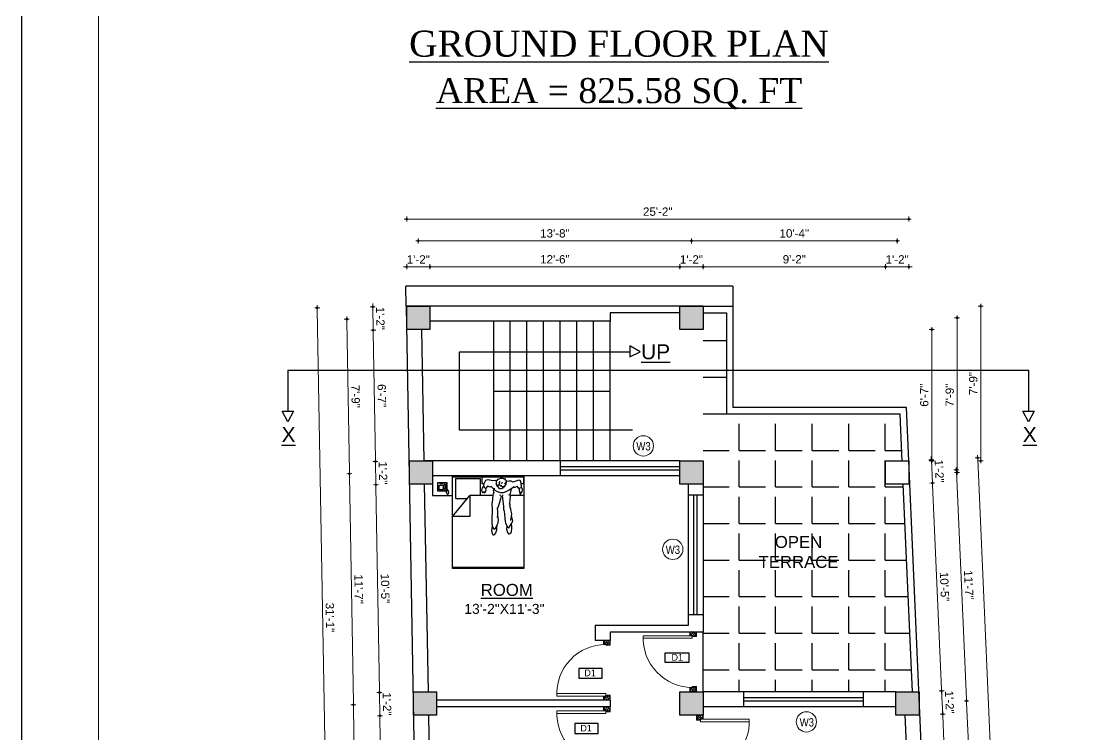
# Model space of a CAD drawing. Header units: inches. Extents: x -4597 to 93300, y -14139 to 5932.
# Drawn here: x -4597 to -3955, y -10008 to -9578 of the extents above; entities that cross this region are included whole.
import ezdxf

# ---------------------------------------------------------------- set-up
doc = ezdxf.new("R2010")
doc.units = ezdxf.units.IN
doc.header["$LTSCALE"] = 0.5
doc.header["$MEASUREMENT"] = 0
doc.header["$PDMODE"] = 66
for name, color, linetype, lineweight in [('door', 202, 'Continuous', 5), ('Ele', 7, 'Continuous', 30), ('ELE1', 3, 'Continuous', 9), ('hatch', 9, 'Continuous', 0), ('TEXT', 220, 'Continuous', 9), ('Toilet', 7, 'Continuous', 25), ('wall', 20, 'Continuous', 40)]:
    doc.layers.add(name, color=color, linetype=linetype, lineweight=lineweight)
doc.layers.add('furniture', color=31, linetype='Continuous')
doc.styles.add('arial', font='arial.ttf')
doc.styles.add('ordinary', font='ARIALN.TTF')
doc.styles.get("Standard").update_dxf_attribs({"font": 'arial.ttf'})
doc.dimstyles.new('S8', dxfattribs={"dimtxt": 5, "dimasz": 1, "dimexe": 6, "dimexo": 18, "dimgap": 1.9375, "dimtad": 1, "dimdec": 0, "dimzin": 3, "dimdsep": 46, "dimlunit": 4, "dimtxsty": 'Standard', "dimblk": 'dot 2', "dimcen": 12, "dimse1": 1, "dimse2": 1, "dimclrd": 1, "dimclre": 1, "dimclrt": 256, "dimadec": 0, "dimazin": 0, "dimtfac": 0.75, "dimtdec": 0, "dimtix": 1, "dimtmove": 1, "dimatfit": 3, "dimldrblk": 'DOT', "dimfxl": 1, "dimtolj": 1, "dimtzin": 0, "dimlwd": 9, "dimlwe": 9, "dimarcsym": 0})
pattern_1 = [(0, (-14329.53, 3143.497), (0, 22), [16, -6]), (90, (-14329.53, 3143.497), (-22, 1e-15), [16, -6])]

# ---------------------------------------------------------------- blocks, each defined once
blk = doc.blocks.new('BED3')
at = {"layer": 'furniture'}
for p, q in [((82.68, 78), (22.7, 78)), ((22.7, 78), (22.7, 0)), ((82.68, 77.07), (22.7, 77.07)), ((82.68, 0), (82.68, 78)), ((55.62, 46.25), (56.4, 49.04)), ((55.84, 43.84), (55.62, 46.25)), ((56.4, 49.04), (57.04, 49.66)), ((57.04, 49.66), (57.58, 49.68)), ((57.58, 49.68), (58.45, 49.02)), ((58.45, 49.02), (59.2, 48.07)), ((59.2, 48.07), (60.04, 45.31)), ((60.04, 45.31), (59.91, 42.62)), ((68.17, 43.63), (68.21, 45.01)), ((68.21, 45.01), (69.06, 47.68)), ((69.06, 47.68), (69.82, 48.74)), ((69.82, 48.74), (70.54, 48.93)), ((70.54, 48.93), (71.64, 48.3)), ((71.64, 48.3), (72.45, 46.86)), ((72.45, 46.86), (72.74, 44.58)), ((55.77, 39.3), (56.17, 42.85)), ((55.86, 37.43), (55.77, 39.3)), ((56.1, 43.24), (55.84, 43.84)), ((55.94, 28.37), (55.86, 37.43)), ((56.17, 42.85), (57.82, 44.78)), ((57.82, 44.78), (58.8, 44.14)), ((58.8, 44.14), (59.86, 42.48)), ((59.86, 42.48), (61.08, 39.6)), ((60.07, 43.56), (60.16, 41.76)), ((61.47, 36.81), (60.9, 33.73)), ((61.08, 39.6), (61.47, 36.81)), ((66.61, 35.43), (66.9, 38.41)), ((66.9, 38.41), (67.36, 39.62)), ((67.36, 39.62), (68.66, 42.69)), ((68.55, 42.73), (68.17, 43.63)), ((68.66, 42.69), (70.17, 43.72)), ((70.17, 43.72), (71.54, 41.65)), ((71.54, 41.65), (72.48, 39.91)), ((71.88, 37.55), (72.48, 32.06)), ((72.55, 42.33), (72.29, 40.63)), ((73.32, 37.94), (72.46, 33.27)), ((72.48, 39.91), (73.07, 38.35)), ((72.74, 44.58), (72.55, 42.33)), ((73.07, 38.35), (73.32, 37.94)), ((37.32, 34.32, 11.36), (22.7, 34.32, 11.36)), ((22.7, 34.32, 11.36), (37.32, 16.7, 11.36)), ((37.32, 16.7, 11.36), (37.32, 34.32, 11.36)), ((55.89, 23.28), (55.94, 28.37)), ((60.44, 34.96), (60.97, 33.2)), ((60.98, 30.23), (60.64, 26.94)), ((60.73, 27.31), (62.35, 22.94)), ((60.97, 33.2), (60.98, 30.23)), ((65.5, 25.57), (65.74, 27.99)), ((65.74, 27.99), (66.23, 29.64)), ((66.23, 29.64), (66.61, 35.43)), ((66.23, 29.64), (66.4, 29.73)), ((71.85, 28.13), (70.94, 25.62)), ((72.17, 29.82), (71.85, 28.13)), ((72.48, 32.06), (72.17, 29.82)), ((25.57, 19.05, 12.8), (34.97, 19.05, 12.8)), ((25.57, 19.05, 12.8), (25.57, 2.35, 12.8)), ((56.15, 22.44), (55.89, 23.28)), ((56.53, 16.29), (56.15, 22.44)), ((62.35, 22.94), (63.47, 19.17)), ((63.47, 19.17), (64, 16.77)), ((64.38, 16.74), (65.5, 25.57)), ((70.61, 23.8), (71.04, 23.14)), ((71.26, 24.42), (70.99, 23.14)), ((71.04, 23.14), (71.48, 17.3)), ((71.05, 25.86), (71.26, 24.42)), ((6, 16.7), (22.7, 16.7)), ((6, 0), (6, 16.7)), ((10.41, 13.05, 27.83), (10.41, 5.54, 27.83)), ((18.02, 13.05, 27.83), (10.41, 13.05, 27.83)), ((11.39, 11.89, 27.83), (11.39, 7.83, 27.83)), ((14.87, 11.89, 27.83), (11.39, 11.89, 27.83)), ((12.26, 11.17, 27.83), (12.26, 11.17, 27.83)), ((12.26, 10.3, 27.83), (12.26, 10.3, 27.83)), ((12.26, 9.43, 27.83), (12.26, 9.43, 27.83)), ((13.13, 11.17, 27.83), (13.13, 11.17, 27.83)), ((13.13, 10.3, 27.83), (13.13, 10.3, 27.83)), ((13.13, 9.43, 27.83), (13.13, 9.43, 27.83)), ((14, 11.17, 27.83), (14, 11.17, 27.83)), ((14, 10.3, 27.83), (14, 10.3, 27.83)), ((14, 9.43, 27.83), (14, 9.43, 27.83)), ((14.87, 7.83, 27.83), (14.87, 11.89, 27.83)), ((16.24, 6.99, 27.83), (16.24, 11.62, 27.83)), ((17.03, 12.53, 27.83), (17.37, 13.59, 27.83)), ((17.17, 6.99, 27.83), (17.17, 11.62, 27.83)), ((17.18, 13.77, 27.83), (17.74, 13.96, 27.83)), ((17.37, 14.14, 27.83), (17.92, 14.33, 27.83)), ((17.55, 14.52, 27.83), (18.11, 14.7, 27.83)), ((17.74, 14.89, 27.83), (18.29, 15.07, 27.83)), ((18.02, 5.54, 27.83), (18.02, 13.05, 27.83)), ((18.11, 11.36, 27.83), (18.67, 11.55, 27.83)), ((18.23, 15.34, 27.83), (18.79, 15.52, 27.83)), ((18.29, 11.73, 27.83), (18.85, 11.92, 27.83)), ((18.48, 12.1, 27.83), (19.04, 12.29, 27.83)), ((18.67, 15.07, 27.83), (19.22, 15.26, 27.83)), ((18.67, 12.47, 27.83), (19.22, 12.66, 27.83)), ((18.85, 14.7, 27.83), (19.41, 14.89, 27.83)), ((18.85, 12.85, 27.83), (19.41, 13.03, 27.83)), ((19.04, 14.33, 27.83), (19.59, 14.52, 27.83)), ((19.04, 13.96, 27.83), (19.59, 14.14, 27.83)), ((19.04, 13.59, 27.83), (19.59, 13.77, 27.83)), ((19.04, 13.22, 27.83), (19.59, 13.4, 27.83)), ((22.7, 16.7), (22.7, 0)), ((56.5, 16.7, 11.36), (37.32, 16.7, 11.36)), ((45.91, 2.35, 12.8), (45.91, 16.7, 12.8)), ((48.05, 13.99), (47.51, 11.59)), ((47.51, 11.59), (47.82, 10.37)), ((47.82, 10.37), (49.19, 8.7)), ((48.58, 14.25), (48.05, 13.99)), ((49.2, 13.35), (48.58, 14.25)), ((49.19, 8.7), (49.53, 9.73)), ((49.49, 13.67), (49.2, 13.35)), ((50.24, 14.49), (49.48, 14.3)), ((49.48, 14.3), (49.49, 13.67)), ((49.53, 9.73), (50.23, 10.33)), ((50.8, 12), (49.97, 14.43)), ((50.23, 10.33), (50.82, 10.44)), ((50.57, 10.41), (50.8, 12)), ((52.33, 8.58), (50.82, 10.44)), ((53.04, 9.08), (52.52, 8.78)), ((54, 9.47), (53.04, 9.08)), ((55.17, 8.96), (54, 9.47)), ((55.99, 9.94), (54.93, 8.71)), ((57.02, 10.57), (55.99, 9.94)), ((57.25, 14.12), (56.53, 16.29)), ((57.18, 10.87), (57.02, 12.68)), ((58.21, 11.01), (57.02, 10.57)), ((57.09, 12.8), (57.46, 14.74)), ((58.72, 12.47), (58.02, 11.13)), ((60.45, 13.6), (58.72, 12.47)), ((63.39, 14.22), (60.45, 13.6)), ((62.52, 10.98), (60.46, 8.61)), ((62.14, 15.88), (63.34, 16.39)), ((63.53, 11.08), (62.52, 10.98)), ((65.39, 14.26), (63.39, 14.22)), ((64.83, 9.23), (63.51, 8.83)), ((64.43, 10.74), (63.53, 11.08)), ((65.36, 10.15), (64.43, 10.74)), ((64.68, 16.66), (65.34, 15.99)), ((65.92, 9.13), (64.83, 9.23)), ((66.22, 9.05), (65.36, 10.15)), ((67.58, 13.58), (65.39, 14.26)), ((66.53, 8.85), (65.92, 9.13)), ((70.45, 11.96), (67.58, 13.58)), ((70.93, 11.78), (69.96, 12.07)), ((70.61, 16.18), (70.18, 16.06)), ((71.32, 15.89), (70.61, 16.18)), ((72.16, 11.08), (70.93, 11.78)), ((71.48, 17.3), (71.29, 15.12)), ((71.42, 14.88), (71.74, 13.49)), ((82.68, 16.7, 11.36), (71.43, 16.7, 11.36)), ((71.74, 13.49), (72.22, 11.27)), ((73.33, 10.21), (72.16, 11.08)), ((74.08, 9.07), (73.33, 10.21)), ((74.72, 9.88), (73.62, 9.87)), ((77.15, 8.93), (74.72, 9.88)), ((78.49, 10.75), (77.21, 8.85)), ((80.06, 10.21), (78.49, 10.75)), ((78.72, 12.64), (79.29, 14.19)), ((78.75, 10.7), (78.72, 12.64)), ((79.29, 14.19), (79.36, 15.12)), ((79.36, 15.12), (79.94, 15.32)), ((80.14, 15.04), (79.94, 15.32)), ((80.63, 9.62), (80.06, 10.21)), ((80.14, 15.04), (80.27, 13.65)), ((80.27, 13.65), (80.8, 13.64)), ((80.35, 14.44), (81.28, 13.42)), ((81.57, 11.37), (80.69, 9.59)), ((80.69, 9.59), (80.83, 8.87)), ((81.28, 13.42), (81.57, 11.37)), ((82.68, 0), (82.68, 16.7)), ((22.7, 0), (6, 0)), ((10.41, 5.54, 27.83), (18.02, 5.54, 27.83)), ((11.39, 7.83, 27.83), (14.87, 7.83, 27.83)), ((12.26, 8.56, 27.83), (12.26, 8.56, 27.83)), ((14.14, 6.82, 27.83), (12.26, 6.82, 27.83)), ((12.26, 6.82, 27.83), (12.26, 6.38, 27.83)), ((12.26, 6.38, 27.83), (14.14, 6.38, 27.83)), ((13.13, 8.56, 27.83), (13.13, 8.56, 27.83)), ((14, 8.56, 27.83), (14, 8.56, 27.83)), ((14.14, 6.38, 27.83), (14.14, 6.82, 27.83)), ((22.7, 0.93), (82.68, 0.93)), ((82.68, 0), (22.7, 0)), ((25.57, 2.35, 12.8), (45.91, 2.35, 12.8)), ((49.19, 8.7), (49.43, 6.53)), ((49.43, 6.53), (50.75, 3.79)), ((50.75, 3.79), (52.76, 3.16)), ((52.76, 3.16), (56.32, 3.84)), ((56.49, 4.04), (58.19, 3.71)), ((58.19, 3.71), (60.06, 4.24)), ((60.46, 8.61), (59.63, 7.18)), ((59.63, 7.18), (59.81, 4.59)), ((59.81, 4.59), (61.11, 2.74)), ((61.01, 8.19), (60.36, 8.12)), ((61.91, 7.66), (61.01, 8.19)), ((61.11, 2.74), (63.3, 2.13)), ((61.89, 7.62), (62.6, 4.47)), ((63.51, 8.83), (61.91, 7.66)), ((64.19, 8.31), (62.87, 8.32)), ((63.3, 2.13), (64.69, 2.1)), ((64.05, 6.26), (63.37, 6.45)), ((65.09, 5.81), (64.05, 6.26)), ((64.69, 2.1), (65.39, 2.31)), ((65.39, 2.31), (66.31, 2.32)), ((66.31, 2.32), (67.14, 3.19)), ((67.66, 6.94), (66.53, 8.85)), ((66.95, 3.11), (66.64, 3.83)), ((66.69, 6.96), (67.8, 5.35)), ((67.14, 3.19), (67.97, 3.86)), ((67.89, 5.13), (67.66, 6.94)), ((67.97, 3.86), (67.89, 5.13)), ((69.96, 4.39), (68.14, 4.83)), ((71.97, 4.61), (69.96, 4.39)), ((73.8, 5.44), (71.97, 4.61)), ((74.23, 5.03), (73.8, 5.44)), ((78.53, 3.57), (74.23, 5.03)), ((79.56, 4.01), (78.53, 3.57)), ((80.14, 4.81), (79.56, 4.01)), ((80.83, 8.87), (80.14, 4.81))]:
    blk.add_line(p, q, dxfattribs=at)
blk.add_lwpolyline([(80.42, 6.46), (82.68, 6.46), (82.68, 0.93), (47.51, 0.93), (47.51, 6.46), (49.46, 6.46)], dxfattribs=at)
for centre, start, end in [((16.7, 11.62, 27.83), 298.49146, 241.50854), ((16.7, 6.99, 27.83), 118.49146, 61.50854)]:
    blk.add_arc(centre, 0.972, start, end, dxfattribs=at)
blk = doc.blocks.new('A$C27B36B59')
at = {"layer": 'door'}
for p, q in [((0, 4), (0, 0)), ((2.5, 4), (0, 4)), ((0, 0), (3, 0)), ((2.5, 2.5), (2.5, 4)), ((3, 2.5), (2.5, 2.5)), ((3, 0), (3, 2.5))]:
    blk.add_line(p, q, dxfattribs=at)
for centre, radius, start, end in [((-1.4, -0.54), 4.75, 22.14107, 72.83803), ((1.34, 2.09), 1.64, 45.13802, 144.89476), ((2.21, 0.3), 2.49, 83.31492, 152.65798), ((0.13, 0.37), 2.05, 349.48753, 93.68048), ((1.96, -0.47), 2.01, 58.74475, 166.49498), ((-0.06, 0.32), 1.13, 343.54197, 86.94698), ((2.08, -0.4), 1.17, 38.28162, 160.15192)]:
    blk.add_arc(centre, radius, start, end, dxfattribs=at)
blk = doc.blocks.new('D2')
at = {"layer": 'door'}
for p, q in [((74473.95, 24047.59), (74473.95, 24018.09)), ((74473.95, 24047.59), (74475.45, 24047.59)), ((74475.45, 24047.59), (74475.45, 24018.13))]:
    blk.add_line(p, q, dxfattribs=at)
blk.add_arc((74473.95, 24047.59), 29.5, 180, 272.9146, dxfattribs=at)
at = {"layer": 'door', "xscale": -1, "rotation": 180}
blk.add_blockref('A$C27B36B59', (74441.95, 24050.09), dxfattribs=at)
at = {"layer": 'door', "rotation": 180}
blk.add_blockref('A$C27B36B59', (74477.95, 24050.09), dxfattribs=at)
blk = doc.blocks.new('dot1')
at = {"layer": 'hatch'}
h = blk.add_hatch(color=256, dxfattribs=at)
edge = h.paths.add_edge_path()
edge.add_arc((0, 0), 1, 0, 360)
for p, q in [((3, 0), (-3, 0)), ((0, 3), (0, -3))]:
    blk.add_line(p, q, dxfattribs=at)
blk.add_circle((0, 0), 1, dxfattribs=at)
blk = doc.blocks.new('dot 2')
at = {"layer": 'hatch', "xscale": 0.5, "yscale": 0.5, "zscale": 0.5}
blk.add_blockref('dot1', (0, 0), dxfattribs=at)
blk = doc.blocks.new('*D990')
at = {"layer": 'Defpoints', "color": 0, "transparency": 16777216}
for p in [(-4194.13, -9710.46), (-4358.5, -9749.79), (-4194.13, -9749.79)]:
    blk.add_point(p, dxfattribs=at)
at = {"layer": 'Toilet', "color": 1, "lineweight": 9, "transparency": 16777216}
blk.add_line((-4357.5, -9710.46), (-4195.13, -9710.46), dxfattribs=at)
at = {"layer": 'Toilet', "color": 1, "lineweight": 9, "transparency": 16777216, "rotation": 180}
blk.add_blockref('dot 2', (-4358.5, -9710.46), dxfattribs=at)
at = {"layer": 'Toilet', "color": 1, "lineweight": 9, "transparency": 16777216}
blk.add_blockref('dot 2', (-4194.13, -9710.46), dxfattribs=at)
at = {"layer": 'Toilet', "transparency": 16777216, "insert": (-4276.31, -9705.96), "char_height": 5, "attachment_point": 5}
blk.add_mtext('\\A1;13\'-8"', dxfattribs=at)
blk = doc.blocks.new('_Dot')
at = {"color": 0, "linetype": 'ByBlock', "lineweight": -2}
blk.add_line((-0.5, 0), (-1, 0), dxfattribs=at)
at = {"color": 0, "linetype": 'ByBlock', "const_width": 0.5}
blk.add_lwpolyline([(-0.25, 0, 1), (0.25, 0, 1)], format="xyb", close=True, dxfattribs=at)
blk = doc.blocks.new('*D991')
at = {"layer": 'Defpoints', "color": 0, "transparency": 16777216}
for p in [(-4070.35, -9710.46), (-4194.13, -9749.79), (-4070.35, -9842.79)]:
    blk.add_point(p, dxfattribs=at)
at = {"layer": 'Toilet', "color": 1, "lineweight": 9, "transparency": 16777216}
blk.add_line((-4193.13, -9710.46), (-4071.35, -9710.46), dxfattribs=at)
at = {"layer": 'Toilet', "color": 1, "lineweight": 9, "transparency": 16777216, "rotation": 180}
blk.add_blockref('dot 2', (-4194.13, -9710.46), dxfattribs=at)
at = {"layer": 'Toilet', "color": 1, "lineweight": 9, "transparency": 16777216}
blk.add_blockref('dot 2', (-4070.35, -9710.46), dxfattribs=at)
at = {"layer": 'Toilet', "transparency": 16777216, "insert": (-4132.24, -9705.97), "char_height": 5, "attachment_point": 5}
blk.add_mtext('\\A1;10\'-4"', dxfattribs=at)
blk = doc.blocks.new('*D993')
at = {"layer": 'Defpoints', "color": 0, "transparency": 16777216}
for p in [(-4351.5, -9726.05), (-4365.5, -9749.79), (-4351.5, -9749.79)]:
    blk.add_point(p, dxfattribs=at)
at = {"layer": 'Toilet', "color": 1, "lineweight": 9, "transparency": 16777216}
for p, q in [((-4366.5, -9726.05), (-4367.5, -9726.05)), ((-4365.5, -9726.05), (-4351.5, -9726.05)), ((-4350.5, -9726.05), (-4349.5, -9726.05))]:
    blk.add_line(p, q, dxfattribs=at)
blk.add_blockref('dot 2', (-4365.5, -9726.05), dxfattribs=at)
at = {"layer": 'Toilet', "color": 1, "lineweight": 9, "transparency": 16777216, "rotation": 180}
blk.add_blockref('dot 2', (-4351.5, -9726.05), dxfattribs=at)
at = {"layer": 'Toilet', "transparency": 16777216, "insert": (-4358.5, -9721.6), "char_height": 5, "attachment_point": 5}
blk.add_mtext('\\A1;1\'-2"', dxfattribs=at)
blk = doc.blocks.new('*D994')
at = {"layer": 'Defpoints', "color": 0, "transparency": 16777216}
for p in [(-4201.13, -9726.05), (-4351.5, -9749.79), (-4201.13, -9749.79)]:
    blk.add_point(p, dxfattribs=at)
at = {"layer": 'Toilet', "color": 1, "lineweight": 9, "transparency": 16777216}
blk.add_line((-4350.5, -9726.05), (-4202.13, -9726.05), dxfattribs=at)
at = {"layer": 'Toilet', "color": 1, "lineweight": 9, "transparency": 16777216, "rotation": 180}
blk.add_blockref('dot 2', (-4351.5, -9726.05), dxfattribs=at)
at = {"layer": 'Toilet', "color": 1, "lineweight": 9, "transparency": 16777216}
blk.add_blockref('dot 2', (-4201.13, -9726.05), dxfattribs=at)
at = {"layer": 'Toilet', "transparency": 16777216, "insert": (-4276.31, -9721.56), "char_height": 5, "attachment_point": 5}
blk.add_mtext('\\A1;12\'-6"', dxfattribs=at)
blk = doc.blocks.new('*D995')
at = {"layer": 'Defpoints', "color": 0, "transparency": 16777216}
for p in [(-4187.13, -9726.05), (-4201.13, -9749.79), (-4187.13, -9749.79)]:
    blk.add_point(p, dxfattribs=at)
at = {"layer": 'Toilet', "color": 1, "lineweight": 9, "transparency": 16777216}
for p, q in [((-4202.13, -9726.05), (-4203.13, -9726.05)), ((-4201.13, -9726.05), (-4187.13, -9726.05)), ((-4186.13, -9726.05), (-4185.13, -9726.05))]:
    blk.add_line(p, q, dxfattribs=at)
blk.add_blockref('dot 2', (-4201.13, -9726.05), dxfattribs=at)
at = {"layer": 'Toilet', "color": 1, "lineweight": 9, "transparency": 16777216, "rotation": 180}
blk.add_blockref('dot 2', (-4187.13, -9726.05), dxfattribs=at)
at = {"layer": 'Toilet', "transparency": 16777216, "insert": (-4194.13, -9721.6), "char_height": 5, "attachment_point": 5}
blk.add_mtext('\\A1;1\'-2"', dxfattribs=at)
blk = doc.blocks.new('*D996')
at = {"layer": 'Defpoints', "color": 0, "transparency": 16777216}
for p in [(-4077.35, -9726.05), (-4187.13, -9749.79), (-4077.35, -9844.79)]:
    blk.add_point(p, dxfattribs=at)
at = {"layer": 'Toilet', "color": 1, "lineweight": 9, "transparency": 16777216}
blk.add_line((-4186.13, -9726.05), (-4078.35, -9726.05), dxfattribs=at)
at = {"layer": 'Toilet', "color": 1, "lineweight": 9, "transparency": 16777216, "rotation": 180}
blk.add_blockref('dot 2', (-4187.13, -9726.05), dxfattribs=at)
at = {"layer": 'Toilet', "color": 1, "lineweight": 9, "transparency": 16777216}
blk.add_blockref('dot 2', (-4077.35, -9726.05), dxfattribs=at)
at = {"layer": 'Toilet', "transparency": 16777216, "insert": (-4132.24, -9721.56), "char_height": 5, "attachment_point": 5}
blk.add_mtext('\\A1;9\'-2"', dxfattribs=at)
blk = doc.blocks.new('*D997')
at = {"layer": 'Defpoints', "color": 0, "transparency": 16777216}
for p in [(-4063.35, -9726.05), (-4077.35, -9844.79), (-4063.35, -9842.79)]:
    blk.add_point(p, dxfattribs=at)
at = {"layer": 'Toilet', "color": 1, "lineweight": 9, "transparency": 16777216}
for p, q in [((-4078.35, -9726.05), (-4079.35, -9726.05)), ((-4077.35, -9726.05), (-4063.35, -9726.05)), ((-4062.35, -9726.05), (-4061.35, -9726.05))]:
    blk.add_line(p, q, dxfattribs=at)
blk.add_blockref('dot 2', (-4077.35, -9726.05), dxfattribs=at)
at = {"layer": 'Toilet', "color": 1, "lineweight": 9, "transparency": 16777216, "rotation": 180}
blk.add_blockref('dot 2', (-4063.35, -9726.05), dxfattribs=at)
at = {"layer": 'Toilet', "transparency": 16777216, "insert": (-4070.35, -9721.6), "char_height": 5, "attachment_point": 5}
blk.add_mtext('\\A1;1\'-2"', dxfattribs=at)
blk = doc.blocks.new('*D998')
at = {"layer": 'Defpoints', "color": 0, "transparency": 16777216}
for p in [(-4365.74, -9749.79), (-4385.64, -9764.14), (-4365.5, -9763.79)]:
    blk.add_point(p, dxfattribs=at)
at = {"layer": 'Toilet', "color": 1, "lineweight": 9, "transparency": 16777216}
for p, q in [((-4385.9, -9749.14), (-4385.92, -9748.14)), ((-4385.89, -9750.14), (-4385.64, -9764.14)), ((-4385.63, -9765.14), (-4385.61, -9766.14))]:
    blk.add_line(p, q, dxfattribs=at)
for p, rotation in [((-4385.89, -9750.14), 270.9891790651088), ((-4385.64, -9764.14), 90.98917906510874)]:
    blk.add_blockref('dot 2', p, dxfattribs=dict(at, rotation=rotation))
at = {"layer": 'Toilet', "transparency": 16777216, "insert": (-4381.32, -9757.06), "char_height": 5, "attachment_point": 5, "rotation": 270.98918}
blk.add_mtext('\\A1;1\'-2"', dxfattribs=at)
blk = doc.blocks.new('*D999')
at = {"layer": 'Defpoints', "color": 0, "transparency": 16777216}
for p in [(-4365.5, -9763.79), (-4384.28, -9843.14), (-4363.89, -9842.79)]:
    blk.add_point(p, dxfattribs=at)
at = {"layer": 'Toilet', "color": 1, "lineweight": 9, "transparency": 16777216}
blk.add_line((-4385.63, -9765.14), (-4384.3, -9842.14), dxfattribs=at)
for p, rotation in [((-4385.64, -9764.14), 90.98917906507957), ((-4384.28, -9843.14), 270.9891790650796)]:
    blk.add_blockref('dot 2', p, dxfattribs=dict(at, rotation=rotation))
at = {"layer": 'Toilet', "transparency": 16777216, "insert": (-4380.47, -9803.56), "char_height": 5, "attachment_point": 5, "rotation": 270.98918}
blk.add_mtext('\\A1;6\'-7"', dxfattribs=at)
blk = doc.blocks.new('*D1000')
at = {"layer": 'Defpoints', "color": 0, "transparency": 16777216}
for p in [(-4363.89, -9842.79), (-4384.04, -9857.14), (-4363.89, -9856.79)]:
    blk.add_point(p, dxfattribs=at)
at = {"layer": 'Toilet', "color": 1, "lineweight": 9, "transparency": 16777216}
for p, q in [((-4384.3, -9842.14), (-4384.31, -9841.14)), ((-4384.28, -9843.14), (-4384.04, -9857.14)), ((-4384.02, -9858.14), (-4384, -9859.14))]:
    blk.add_line(p, q, dxfattribs=at)
for p, rotation in [((-4384.28, -9843.14), 270.9891790650796), ((-4384.04, -9857.14), 90.98917906507957)]:
    blk.add_blockref('dot 2', p, dxfattribs=dict(at, rotation=rotation))
at = {"layer": 'Toilet', "transparency": 16777216, "insert": (-4379.71, -9850.06), "char_height": 5, "attachment_point": 5, "rotation": 270.98918}
blk.add_mtext('\\A1;1\'-2"', dxfattribs=at)
blk = doc.blocks.new('*D1001')
at = {"layer": 'Defpoints', "color": 0, "transparency": 16777216}
for p in [(-4363.89, -9856.79), (-4381.88, -9982.14), (-4361.49, -9981.79)]:
    blk.add_point(p, dxfattribs=at)
at = {"layer": 'Toilet', "color": 1, "lineweight": 9, "transparency": 16777216}
blk.add_line((-4384.02, -9858.14), (-4381.9, -9981.14), dxfattribs=at)
for p, rotation in [((-4384.04, -9857.14), 90.98917906507957), ((-4381.88, -9982.14), 270.9891790650796)]:
    blk.add_blockref('dot 2', p, dxfattribs=dict(at, rotation=rotation))
at = {"layer": 'Toilet', "transparency": 16777216, "insert": (-4378.47, -9919.56), "char_height": 5, "attachment_point": 5, "rotation": 270.98918}
blk.add_mtext('\\A1;10\'-5"', dxfattribs=at)
blk = doc.blocks.new('*D1002')
at = {"layer": 'Defpoints', "color": 0, "transparency": 16777216}
for p in [(-4361.49, -9981.79), (-4381.64, -9996.14), (-4361.49, -9995.79)]:
    blk.add_point(p, dxfattribs=at)
at = {"layer": 'Toilet', "color": 1, "lineweight": 9, "transparency": 16777216}
for p, q in [((-4381.9, -9981.14), (-4381.91, -9980.14)), ((-4381.88, -9982.14), (-4381.64, -9996.14)), ((-4381.62, -9997.14), (-4381.6, -9998.14))]:
    blk.add_line(p, q, dxfattribs=at)
for p, rotation in [((-4381.88, -9982.14), 270.9891790650796), ((-4381.64, -9996.14), 90.98917906507957)]:
    blk.add_blockref('dot 2', p, dxfattribs=dict(at, rotation=rotation))
at = {"layer": 'Toilet', "transparency": 16777216, "insert": (-4377.31, -9989.06), "char_height": 5, "attachment_point": 5, "rotation": 270.98918}
blk.add_mtext('\\A1;1\'-2"', dxfattribs=at)
blk = doc.blocks.new('*D1003')
at = {"layer": 'Defpoints', "color": 0, "transparency": 16777216}
for p in [(-4361.49, -9995.79), (-4379.69, -10108.89), (-4359.3, -10108.54)]:
    blk.add_point(p, dxfattribs=at)
at = {"layer": 'Toilet', "color": 1, "lineweight": 9, "transparency": 16777216}
blk.add_line((-4381.62, -9997.14), (-4379.71, -10107.89), dxfattribs=at)
for p, rotation in [((-4381.64, -9996.14), 90.98917906507957), ((-4379.69, -10108.89), 270.9891790650796)]:
    blk.add_blockref('dot 2', p, dxfattribs=dict(at, rotation=rotation))
at = {"layer": 'Toilet', "transparency": 16777216, "insert": (-4376.17, -10052.44), "char_height": 5, "attachment_point": 5, "rotation": 270.98918}
blk.add_mtext('\\A1;9\'-5"', dxfattribs=at)
blk = doc.blocks.new('*D1004')
at = {"layer": 'Defpoints', "color": 0, "transparency": 16777216}
for p in [(-4397.56, -9989.53), (-4354.49, -9988.79), (-4352.3, -10115.54)]:
    blk.add_point(p, dxfattribs=at)
at = {"layer": 'Toilet', "color": 1, "lineweight": 9, "transparency": 16777216}
blk.add_line((-4395.39, -10115.28), (-4397.54, -9990.53), dxfattribs=at)
for p, rotation in [((-4397.56, -9989.53), 90.98917906511056), ((-4395.37, -10116.28), 270.9891790651105)]:
    blk.add_blockref('dot 2', p, dxfattribs=dict(at, rotation=rotation))
at = {"layer": 'Toilet', "transparency": 16777216, "insert": (-4391.97, -10052.83), "char_height": 5, "attachment_point": 5, "rotation": 270.98918}
blk.add_mtext('\\A1;10\'-7"', dxfattribs=at)
blk = doc.blocks.new('*D1005')
at = {"layer": 'Defpoints', "color": 0, "transparency": 16777216}
for p in [(-4399.96, -9850.53), (-4356.89, -9849.79), (-4354.49, -9988.79)]:
    blk.add_point(p, dxfattribs=at)
at = {"layer": 'Toilet', "color": 1, "lineweight": 9, "transparency": 16777216}
blk.add_line((-4397.57, -9988.53), (-4399.94, -9851.53), dxfattribs=at)
for p, rotation in [((-4399.96, -9850.53), 90.98917906507957), ((-4397.56, -9989.53), 270.9891790650796)]:
    blk.add_blockref('dot 2', p, dxfattribs=dict(at, rotation=rotation))
at = {"layer": 'Toilet', "transparency": 16777216, "insert": (-4394.31, -9919.96), "char_height": 5, "attachment_point": 5, "rotation": 270.98918}
blk.add_mtext('\\A1;11\'-7"', dxfattribs=at)
blk = doc.blocks.new('*D1006')
at = {"layer": 'Defpoints', "color": 0, "transparency": 16777216}
for p in [(-4401.56, -9757.53), (-4358.5, -9756.79), (-4356.89, -9849.79)]:
    blk.add_point(p, dxfattribs=at)
at = {"layer": 'Toilet', "color": 1, "lineweight": 9, "transparency": 16777216}
blk.add_line((-4399.97, -9849.53), (-4401.55, -9758.53), dxfattribs=at)
for p, rotation in [((-4401.56, -9757.53), 90.98917906507957), ((-4399.96, -9850.53), 270.9891790650796)]:
    blk.add_blockref('dot 2', p, dxfattribs=dict(at, rotation=rotation))
at = {"layer": 'Toilet', "transparency": 16777216, "insert": (-4396.27, -9803.96), "char_height": 5, "attachment_point": 5, "rotation": 270.98918}
blk.add_mtext('\\A1;7\'-9"', dxfattribs=at)
blk = doc.blocks.new('*D1021')
at = {"layer": 'Defpoints', "color": 0, "transparency": 16777216}
for p in [(-4063.35, -9842.79), (-4049.72, -9842.19), (-4063.35, -9856.79)]:
    blk.add_point(p, dxfattribs=at)
at = {"layer": 'Toilet', "color": 1, "lineweight": 9, "transparency": 16777216}
for p, q in [((-4049.77, -9841.19), (-4049.81, -9840.19)), ((-4049.1, -9856.16), (-4049.72, -9842.19)), ((-4049.06, -9857.16), (-4049.01, -9858.16))]:
    blk.add_line(p, q, dxfattribs=at)
for p, rotation in [((-4049.72, -9842.19), 272.536359722129), ((-4049.1, -9856.16), 92.53635972212899)]:
    blk.add_blockref('dot 2', p, dxfattribs=dict(at, rotation=rotation))
at = {"layer": 'Toilet', "transparency": 16777216, "insert": (-4044.97, -9848.98), "char_height": 5, "attachment_point": 5, "rotation": 272.53636}
blk.add_mtext('\\A1;1\'-2"', dxfattribs=at)
blk = doc.blocks.new('*D1022')
at = {"layer": 'Defpoints', "color": 0, "transparency": 16777216}
for p in [(-4063.35, -9856.79), (-4057.19, -9981.79), (-4043.56, -9981.19)]:
    blk.add_point(p, dxfattribs=at)
at = {"layer": 'Toilet', "color": 1, "lineweight": 9, "transparency": 16777216}
blk.add_line((-4049.06, -9857.16), (-4043.61, -9980.19), dxfattribs=at)
for p, rotation in [((-4049.1, -9856.16), 92.53635972212899), ((-4043.56, -9981.19), 272.536359722129)]:
    blk.add_blockref('dot 2', p, dxfattribs=dict(at, rotation=rotation))
at = {"layer": 'Toilet', "transparency": 16777216, "insert": (-4041.85, -9918.47), "char_height": 5, "attachment_point": 5, "rotation": 272.53636}
blk.add_mtext('\\A1;10\'-5"', dxfattribs=at)
blk = doc.blocks.new('*D1023')
at = {"layer": 'Defpoints', "color": 0, "transparency": 16777216}
for p in [(-4057.19, -9981.79), (-4056.57, -9995.79), (-4042.94, -9995.19)]:
    blk.add_point(p, dxfattribs=at)
at = {"layer": 'Toilet', "color": 1, "lineweight": 9, "transparency": 16777216}
for p, q in [((-4043.61, -9980.19), (-4043.65, -9979.19)), ((-4043.56, -9981.19), (-4042.94, -9995.19)), ((-4042.9, -9996.19), (-4042.86, -9997.19))]:
    blk.add_line(p, q, dxfattribs=at)
for p, rotation in [((-4043.56, -9981.19), 272.536359722129), ((-4042.94, -9995.19), 92.53635972212899)]:
    blk.add_blockref('dot 2', p, dxfattribs=dict(at, rotation=rotation))
at = {"layer": 'Toilet', "transparency": 16777216, "insert": (-4038.81, -9987.99), "char_height": 5, "attachment_point": 5, "rotation": 272.53636}
blk.add_mtext('\\A1;1\'-2"', dxfattribs=at)
blk = doc.blocks.new('*D1024')
at = {"layer": 'Defpoints', "color": 0, "transparency": 16777216}
for p in [(-4056.57, -9995.79), (-4051.58, -10108.54), (-4037.95, -10107.93)]:
    blk.add_point(p, dxfattribs=at)
at = {"layer": 'Toilet', "color": 1, "lineweight": 9, "transparency": 16777216}
blk.add_line((-4042.9, -9996.19), (-4037.99, -10106.93), dxfattribs=at)
for p, rotation in [((-4042.94, -9995.19), 92.53635972212899), ((-4037.95, -10107.93), 272.536359722129)]:
    blk.add_blockref('dot 2', p, dxfattribs=dict(at, rotation=rotation))
at = {"layer": 'Toilet', "transparency": 16777216, "insert": (-4035.96, -10051.36), "char_height": 5, "attachment_point": 5, "rotation": 272.53636}
blk.add_mtext('\\A1;9\'-5"', dxfattribs=at)
blk = doc.blocks.new('*D1028')
at = {"layer": 'Defpoints', "color": 0, "transparency": 16777216}
for p in [(-4070.35, -9849.79), (-4064.19, -9988.79), (-4028.62, -9987.22)]:
    blk.add_point(p, dxfattribs=at)
at = {"layer": 'Toilet', "color": 1, "lineweight": 9, "transparency": 16777216}
blk.add_line((-4034.73, -9849.21), (-4028.66, -9986.22), dxfattribs=at)
for p, rotation in [((-4034.77, -9848.22), 92.53635972209058), ((-4028.62, -9987.22), 272.5363597220905)]:
    blk.add_blockref('dot 2', p, dxfattribs=dict(at, rotation=rotation))
at = {"layer": 'Toilet', "transparency": 16777216, "insert": (-4027.25, -9917.52), "char_height": 5, "attachment_point": 5, "rotation": 272.53636}
blk.add_mtext('\\A1;11\'-7"', dxfattribs=at)
blk = doc.blocks.new('*D1029')
at = {"layer": 'Defpoints', "color": 0, "transparency": 16777216}
for p in [(-4064.19, -9988.79), (-4058.58, -10115.54), (-4023, -10113.96)]:
    blk.add_point(p, dxfattribs=at)
at = {"layer": 'Toilet', "color": 1, "lineweight": 9, "transparency": 16777216}
blk.add_line((-4028.57, -9988.21), (-4023.05, -10112.96), dxfattribs=at)
for p, rotation in [((-4028.62, -9987.22), 92.53635972212899), ((-4023, -10113.96), 272.536359722129)]:
    blk.add_blockref('dot 2', p, dxfattribs=dict(at, rotation=rotation))
at = {"layer": 'Toilet', "transparency": 16777216, "insert": (-4021.32, -10050.39), "char_height": 5, "attachment_point": 5, "rotation": 272.53636}
blk.add_mtext('\\A1;10\'-7"', dxfattribs=at)
blk = doc.blocks.new('*D1031')
at = {"layer": 'Defpoints', "color": 0, "transparency": 16777216}
for p in [(-4187.13, -9763.79), (-4049.52, -9763.79), (-4187.13, -9842.79)]:
    blk.add_point(p, dxfattribs=at)
at = {"layer": 'Toilet', "color": 1, "lineweight": 9, "transparency": 16777216}
blk.add_line((-4049.52, -9841.79), (-4049.52, -9764.79), dxfattribs=at)
for p, rotation in [((-4049.52, -9763.79), 90), ((-4049.52, -9842.79), 270)]:
    blk.add_blockref('dot 2', p, dxfattribs=dict(at, rotation=rotation))
at = {"layer": 'Toilet', "transparency": 16777216, "insert": (-4054.01, -9803.29), "char_height": 5, "attachment_point": 5, "rotation": 90}
blk.add_mtext('\\A1;6\'-7"', dxfattribs=at)
blk = doc.blocks.new('*D1033')
at = {"layer": 'Defpoints', "color": 0, "transparency": 16777216}
for p in [(-4187.13, -9749.79), (-4187.13, -9842.79), (-4020.05, -9842.79)]:
    blk.add_point(p, dxfattribs=at)
at = {"layer": 'Toilet', "color": 1, "lineweight": 9, "transparency": 16777216}
blk.add_line((-4020.05, -9750.79), (-4020.05, -9841.79), dxfattribs=at)
for p, rotation in [((-4020.05, -9749.79), 90), ((-4020.05, -9842.79), 270)]:
    blk.add_blockref('dot 2', p, dxfattribs=dict(at, rotation=rotation))
at = {"layer": 'Toilet', "transparency": 16777216, "insert": (-4024.54, -9796.29), "char_height": 5, "attachment_point": 5, "rotation": 90}
blk.add_mtext('\\A1;7\'-9"', dxfattribs=at)
blk = doc.blocks.new('*D1034')
at = {"layer": 'Defpoints', "color": 0, "transparency": 16777216}
for p in [(-4063.35, -9842.79), (-4045.83, -10238.23), (-4004.42, -10236.4)]:
    blk.add_point(p, dxfattribs=at)
at = {"layer": 'Toilet', "color": 1, "lineweight": 9, "transparency": 16777216}
blk.add_line((-4021.89, -9841.96), (-4004.46, -10235.4), dxfattribs=at)
for p, rotation in [((-4021.94, -9840.96), 92.53635972209025), ((-4004.42, -10236.4), 272.5363597220903)]:
    blk.add_blockref('dot 2', p, dxfattribs=dict(at, rotation=rotation))
at = {"layer": 'Toilet', "transparency": 16777216, "insert": (-4008.69, -10038.48), "char_height": 5, "attachment_point": 5, "rotation": 272.53636}
blk.add_mtext('\\A1;33\'-0"', dxfattribs=at)

msp = doc.modelspace()

# ---------------------------------------------------------------- hatches: boundary and pattern name
at = {"layer": 'Toilet'}
for points in [[(-4351.5, -9749.79), (-4365.5, -9749.79), (-4365.5, -9763.79), (-4351.5, -9763.79)], [(-4187.13, -9749.79), (-4201.13, -9749.79), (-4201.13, -9763.79), (-4187.13, -9763.79)], [(-4349.89, -9842.79), (-4363.89, -9842.79), (-4363.89, -9856.79), (-4349.89, -9856.79)], [(-4187.13, -9842.79), (-4201.13, -9842.79), (-4201.13, -9856.79), (-4187.13, -9856.79)], [(-4347.49, -9981.79), (-4361.49, -9981.79), (-4361.49, -9995.79), (-4347.49, -9995.79)], [(-4187.13, -9981.79), (-4201.13, -9981.79), (-4201.13, -9995.79), (-4187.13, -9995.79)], [(-4057.19, -9981.79), (-4071.19, -9981.79), (-4071.19, -9995.79), (-4057.19, -9995.79)]]:
    msp.add_hatch(color=1, dxfattribs=at).paths.add_polyline_path(points)
h = msp.add_hatch(dxfattribs=at)
h.set_pattern_fill('ANGLE', color=256, scale=80, style=0)
h.set_pattern_definition(pattern_1)
h.paths.add_polyline_path([(-4173.13, -9753.79), (-4187.13, -9753.79), (-4187.13, -9763.79), (-4187.13, -9788.27), (-4173.13, -9788.27)])
h = msp.add_hatch(dxfattribs=at)
h.set_pattern_fill('ANGLE', color=256, scale=80, style=0)
h.set_pattern_definition(pattern_1)
h.paths.add_polyline_path([(-4173.13, -9814.79), (-4173.13, -9788.27), (-4187.13, -9788.27), (-4187.13, -9842.79), (-4187.13, -9856.79), (-4187.13, -9945.79), (-4187.13, -9981.79), (-4071.19, -9981.79), (-4061.19, -9981.79), (-4066.73, -9856.79), (-4077.35, -9856.79), (-4077.35, -9842.79), (-4067.35, -9842.79), (-4068.59, -9814.79)])
h.paths.add_polyline_path([(-4155.37, -9911.39), (-4103.71, -9911.39), (-4103.71, -9884.43), (-4155.37, -9884.43)], flags=24)

# ---------------------------------------------------------------- linework, layer by layer
at = {"layer": 'Defpoints'}
msp.add_lwpolyline([(-1419.77, -8876.52), (-4597.37, -8876.52), (-4597.37, -11124.49), (-1419.77, -11124.49)], close=True, dxfattribs=at)
at = {"layer": 'Ele', "color": 0, "ltscale": 2}
for points in [[(-4195.8, -9964.15), (-4209.86, -9964.15), (-4209.86, -9958.26), (-4195.8, -9958.26)], [(-4261.98, -9973.53), (-4247.92, -9973.53), (-4247.92, -9967.64), (-4261.98, -9967.64)], [(-4264.39, -10006.78), (-4250.33, -10006.78), (-4250.33, -10000.89), (-4264.39, -10000.89)]]:
    msp.add_lwpolyline(points, close=True, dxfattribs=at)
at = {"layer": 'ELE1'}
msp.add_lwpolyline([(-4551.05, -8922.84), (-1466.09, -8922.84), (-1466.09, -11078.17), (-4551.05, -11078.17)], close=True, dxfattribs=at)
msp.add_lwpolyline([(-4551.05, -8922.84), (-1466.09, -8922.84), (-1466.09, -11078.17), (-4551.05, -11078.17)], close=True, dxfattribs=at)
at = {"layer": 'TEXT'}
for centre in [(-4223.09, -9833.79), (-4205.39, -9896.02), (-4124.97, -9999.86)]:
    msp.add_circle(centre, 6.11, dxfattribs=at)
at = {"layer": 'Toilet'}
for p, q in [((-4169.13, -9737.79), (-4365.95, -9737.79)), ((-4365.74, -9749.79), (-4365.95, -9737.79)), ((-4169.13, -9737.79), (-4169.13, -9810.79)), ((-4365.74, -9749.79), (-4359.3, -10122.54)), ((-4187.13, -9749.79), (-4365.74, -9749.79)), ((-4187.13, -9749.79), (-4169.13, -9749.79)), ((-4201.13, -9753.79), (-4243.13, -9753.79)), ((-4243.13, -9753.79), (-4243.13, -9758.79)), ((-4187.13, -9753.79), (-4173.13, -9753.79)), ((-4173.13, -9753.79), (-4173.13, -9814.79)), ((-4356.5, -9763.79), (-4355.13, -9842.79)), ((-4243.13, -9758.79), (-4351.5, -9758.79)), ((-4313.13, -9800.79), (-4313.13, -9758.79)), ((-4303.13, -9800.79), (-4303.13, -9758.79)), ((-4293.13, -9800.79), (-4293.13, -9758.79)), ((-4283.13, -9800.79), (-4283.13, -9758.79)), ((-4273.13, -9800.79), (-4273.13, -9758.79)), ((-4263.13, -9800.79), (-4263.13, -9758.79)), ((-4253.13, -9800.79), (-4253.13, -9758.79)), ((-4243.13, -9800.79), (-4243.13, -9758.79)), ((-4333.73, -9824.31), (-4333.73, -9777.16)), ((-4333.73, -9777.16), (-4231.21, -9777.16)), ((-4225.04, -9777.16), (-4231.21, -9773.57)), ((-4231.21, -9773.57), (-4231.21, -9780.25)), ((-4231.21, -9780.25), (-4225.04, -9777.16)), ((-4437.07, -9788.27), (-3991.35, -9788.27)), ((-4437.07, -9788.27), (-4437.07, -9812.86)), ((-3991.35, -9788.27), (-3991.35, -9812.86)), ((-4313.13, -9842.79), (-4313.13, -9800.79)), ((-4313.13, -9800.79), (-4243.13, -9800.79)), ((-4303.13, -9842.79), (-4303.13, -9800.79)), ((-4293.13, -9842.79), (-4293.13, -9800.79)), ((-4283.13, -9842.79), (-4283.13, -9800.79)), ((-4273.13, -9842.79), (-4273.13, -9800.79)), ((-4263.13, -9842.79), (-4263.13, -9800.79)), ((-4253.13, -9842.79), (-4253.13, -9800.79)), ((-4243.13, -9842.79), (-4243.13, -9800.79)), ((-4437.07, -9819.4), (-4440.47, -9812.86)), ((-4440.47, -9812.86), (-4433.66, -9812.86)), ((-4433.66, -9812.86), (-4437.07, -9819.4)), ((-4068.59, -9814.79), (-4173.13, -9814.79)), ((-4064.77, -9810.79), (-4169.13, -9810.79)), ((-4067.34, -9843.03), (-4068.59, -9814.79)), ((-4063.35, -9842.86), (-4064.77, -9810.79)), ((-3991.35, -9819.4), (-3994.74, -9812.86)), ((-3994.74, -9812.86), (-3987.93, -9812.86)), ((-3987.93, -9812.86), (-3991.35, -9819.4)), ((-4229.56, -9824.31), (-4333.73, -9824.31)), ((-4201.13, -9842.79), (-4355.13, -9842.79)), ((-4067.35, -9842.79), (-4067.38, -9842.13)), ((-4045.83, -10238.23), (-4063.35, -9842.79)), ((-4201.13, -9851.79), (-4349.89, -9851.79)), ((-4354.88, -9856.79), (-4352.58, -9981.79)), ((-4196.13, -9856.79), (-4196.13, -9941.79)), ((-4187.13, -9856.79), (-4187.13, -9945.79)), ((-4061.19, -9981.79), (-4066.73, -9856.79)), ((-4252.13, -9941.79), (-4252.13, -9950.79)), ((-4196.13, -9941.79), (-4252.13, -9941.79)), ((-4243.13, -9950.79), (-4252.13, -9950.79)), ((-4243.13, -9950.79), (-4247.13, -9950.79)), ((-4243.13, -9945.79), (-4243.13, -9950.79)), ((-4187.13, -9945.79), (-4243.13, -9945.79)), ((-4187.13, -9981.79), (-4187.13, -9945.79)), ((-4071.19, -9981.79), (-4187.13, -9981.79)), ((-4243.13, -9986.79), (-4347.49, -9986.79)), ((-4243.13, -9986.79), (-4243.13, -9990.79)), ((-4352.33, -9995.79), (-4350.54, -10108.54)), ((-4243.13, -9990.79), (-4347.49, -9990.79)), ((-4071.19, -9990.79), (-4187.13, -9990.79)), ((-4060.02, -10121.3), (-4065.58, -9995.79))]:
    msp.add_line(p, q, dxfattribs=at)
at = {"layer": 'Toilet', "color": 3}
for p, q in [((-4273.13, -9842.79), (-4273.13, -9851.79)), ((-4273.13, -9846.29), (-4201.13, -9846.29)), ((-4273.13, -9848.29), (-4201.13, -9848.29)), ((-4196.13, -9863.29), (-4187.13, -9863.29)), ((-4192.63, -9935.29), (-4192.63, -9863.29)), ((-4190.63, -9935.29), (-4190.63, -9863.29)), ((-4196.13, -9935.29), (-4187.13, -9935.29)), ((-4162.8, -9981.79), (-4162.8, -9990.79)), ((-4090.8, -9981.79), (-4090.8, -9990.79)), ((-4090.8, -9985.29), (-4162.8, -9985.29)), ((-4090.8, -9987.29), (-4162.8, -9987.29))]:
    msp.add_line(p, q, dxfattribs=at)
at = {"layer": 'Toilet'}
for points in [[(-4365.5, -9749.79), (-4351.5, -9749.79), (-4351.5, -9763.79), (-4365.5, -9763.79)], [(-4201.13, -9749.79), (-4187.13, -9749.79), (-4187.13, -9763.79), (-4201.13, -9763.79)], [(-4363.89, -9842.79), (-4349.89, -9842.79), (-4349.89, -9856.79), (-4363.89, -9856.79)], [(-4201.13, -9842.79), (-4187.13, -9842.79), (-4187.13, -9856.79), (-4201.13, -9856.79)], [(-4077.35, -9842.79), (-4063.35, -9842.79), (-4063.35, -9856.79), (-4077.35, -9856.79)], [(-4361.49, -9981.79), (-4347.49, -9981.79), (-4347.49, -9995.79), (-4361.49, -9995.79)], [(-4201.13, -9981.79), (-4187.13, -9981.79), (-4187.13, -9995.79), (-4201.13, -9995.79)], [(-4071.19, -9981.79), (-4057.19, -9981.79), (-4057.19, -9995.79), (-4071.19, -9995.79)]]:
    msp.add_lwpolyline(points, close=True, dxfattribs=at)

# ---------------------------------------------------------------- block references
at = {"layer": 'Ele', "ltscale": 2, "extrusion": (0, 0, -1), "xscale": 0.7155555555655155, "yscale": 0.7155555555655155, "zscale": -0.7155555555655155, "rotation": 180}
msp.add_blockref('BED3', (4354.18, -9851.79), dxfattribs=at)
at = {"layer": 'wall', "color": 2, "linetype": 'ByBlock', "rotation": 270}
msp.add_blockref('D2', (-28293.22, 64491.16), dxfattribs=at)
at = {"layer": 'wall', "color": 2, "linetype": 'ByBlock', "xscale": -1, "rotation": 270}
for p in [(-28241.22, -84423.52), (-28293.22, -84468.74)]:
    msp.add_blockref('D2', p, dxfattribs=at)
at = {"layer": 'wall', "color": 2, "linetype": 'ByBlock', "xscale": 0.9937589951213119, "yscale": 0.9937589951213119, "zscale": 0.9937589951213119, "rotation": 90}
msp.add_blockref('D2', (19708.86, -84008.92), dxfattribs=at)

# ---------------------------------------------------------------- texts
at = {"attachment_point": 2}
for s, insert, char_height in [('{\\fTimes New Roman|b0|i0|c0|p18;\\LGROUND FLOOR PLAN}', (-4237.72, -9583.96), 15.68), ('{\\fTimes New Roman|b0|i0|c0|p18;\\LAREA = 825.58 SQ. FT}', (-4237.72, -9612.54), 15)]:
    msp.add_mtext_dynamic_manual_height_columns(s, width=359.7895, gutter_width=50, heights=[0], dxfattribs=dict(at, insert=insert, char_height=char_height))
at = {"layer": 'Ele', "color": 0, "ltscale": 2, "attachment_point": 2}
for s, insert, char_height in [('{\\LUP}', (-4215.72, -9772.66), 9), ('{\\LX}', (-4436.6, -9822.48), 9), ('{\\LX}', (-3990.55, -9822.48), 9), ('{\\fArial TUR|b0|i0|c162|p34;\\L ROOM\\P\\fArial TUR|b0|i0|c0|p34;\\H0.8333x;\\l13\\fArial TUR|b0|i0|c162|p34;\'-\\fArial TUR|b0|i0|c0|p34;2"X11\'-3"}', (-4306.69, -9916.85), 7.2)]:
    msp.add_mtext(s, dxfattribs=dict(at, insert=insert, char_height=char_height))
at = {"layer": 'Ele', "color": 0, "ltscale": 2, "insert": (-4129.69, -9888.01), "char_height": 7.2, "attachment_point": 2}
msp.add_mtext_dynamic_manual_height_columns('{\\fArial TUR|b0|i0|c0|p34;OPEN TERRACE}', width=44.13, gutter_width=50, heights=[0], dxfattribs=at)
at = {"layer": 'Ele', "color": 0, "ltscale": 2, "char_height": 4, "attachment_point": 2, "style": 'arial'}
for insert in [(-4202.66, -9959.01), (-4255.12, -9968.38), (-4257.53, -10001.63)]:
    msp.add_mtext('{\\fCentury Gothic|b0|i0|c0|p34;D1}', dxfattribs=dict(at, insert=insert))
at = {"layer": 'TEXT', "style": 'ordinary'}
for p in [(-4227.28, -9836.55), (-4209.59, -9898.79), (-4128.99, -10002.62)]:
    msp.add_text('W3', height=5, rotation=359.99961, dxfattribs=at).set_placement(p)

# ---------------------------------------------------------------- dimensions: what is measured, and where the dimension line sits
at = {"layer": 'Toilet'}
msp.add_linear_dim(base=(-4063.35, -9697.33), p1=(-4365.5, -9749.79), p2=(-4063.35, -9842.79), dimstyle='S8', override={"dimfxl": 2, "dimfxlon": 1, "dimarcsym": 1}, dxfattribs=at).render()
for p1, p2, distance, picture, middle in [((-4358.5, -9749.79), (-4194.13, -9749.79), 39.33, '*D990', (-4276.31, -9705.96)), ((-4365.5, -9749.79), (-4351.5, -9749.79), 23.74, '*D993', (-4358.5, -9721.6)), ((-4365.74, -9749.79), (-4365.5, -9763.79), -20.15, '*D998', (-4381.32, -9757.06)), ((-4063.35, -9842.79), (-4045.83, -10238.23), 41.45, '*D1034', (-4008.69, -10038.48)), ((-4070.35, -9849.79), (-4064.19, -9988.79), 35.61, '*D1028', (-4027.25, -9917.52)), ((-4352.3, -10115.54), (-4354.49, -9988.79), 43.07, '*D1004', (-4391.97, -10052.83))]:
    dim = msp.add_aligned_dim(p1=p1, p2=p2, distance=distance, dimstyle='S8', override={"dimfxl": 2, "dimfxlon": 1, "dimarcsym": 1}, dxfattribs=at)
    dim.commit()
    dim.dimension.update_dxf_attribs({"geometry": picture, "text_midpoint": middle})
for base, p1, p2, angle, picture, middle in [((-4070.35, -9710.46), (-4194.13, -9749.79), (-4070.35, -9842.79), 180, '*D991', (-4132.24, -9705.97)), ((-4201.13, -9726.05), (-4351.5, -9749.79), (-4201.13, -9749.79), 180, '*D994', (-4276.31, -9721.56)), ((-4187.13, -9726.05), (-4201.13, -9749.79), (-4187.13, -9749.79), 180, '*D995', (-4194.13, -9721.6)), ((-4077.35, -9726.05), (-4187.13, -9749.79), (-4077.35, -9844.79), 180, '*D996', (-4132.24, -9721.56)), ((-4063.35, -9726.05), (-4077.35, -9844.79), (-4063.35, -9842.79), 180, '*D997', (-4070.35, -9721.6)), ((-4020.05, -9842.79), (-4187.13, -9749.79), (-4187.13, -9842.79), 90, '*D1033', (-4024.54, -9796.29)), ((-4401.56, -9757.53), (-4356.89, -9849.79), (-4358.5, -9756.79), 270.98918, '*D1006', (-4396.27, -9803.96)), ((-4384.28, -9843.14), (-4365.5, -9763.79), (-4363.89, -9842.79), 90.98918, '*D999', (-4380.47, -9803.56)), ((-4049.52, -9763.79), (-4187.13, -9842.79), (-4187.13, -9763.79), 90, '*D1031', (-4054.01, -9803.29)), ((-4384.04, -9857.14), (-4363.89, -9842.79), (-4363.89, -9856.79), 90.98918, '*D1000', (-4379.71, -9850.06)), ((-4049.72, -9842.19), (-4063.35, -9856.79), (-4063.35, -9842.79), 272.53636, '*D1021', (-4044.97, -9848.98)), ((-4399.96, -9850.53), (-4354.49, -9988.79), (-4356.89, -9849.79), 270.98918, '*D1005', (-4394.31, -9919.96)), ((-4043.56, -9981.19), (-4063.35, -9856.79), (-4057.19, -9981.79), 272.53636, '*D1022', (-4041.85, -9918.47)), ((-4381.88, -9982.14), (-4363.89, -9856.79), (-4361.49, -9981.79), 90.98918, '*D1001', (-4378.47, -9919.56)), ((-4381.64, -9996.14), (-4361.49, -9981.79), (-4361.49, -9995.79), 90.98918, '*D1002', (-4377.31, -9989.06)), ((-4042.94, -9995.19), (-4057.19, -9981.79), (-4056.57, -9995.79), 272.53636, '*D1023', (-4038.81, -9987.99)), ((-4023, -10113.96), (-4064.19, -9988.79), (-4058.58, -10115.54), 92.53636, '*D1029', (-4021.32, -10050.39)), ((-4379.69, -10108.89), (-4361.49, -9995.79), (-4359.3, -10108.54), 90.98918, '*D1003', (-4376.17, -10052.44)), ((-4037.95, -10107.93), (-4056.57, -9995.79), (-4051.58, -10108.54), 272.53636, '*D1024', (-4035.96, -10051.36))]:
    dim = msp.add_linear_dim(base=base, p1=p1, p2=p2, angle=angle, dimstyle='S8', override={"dimfxl": 2, "dimfxlon": 1, "dimarcsym": 1}, dxfattribs=at)
    dim.commit()
    dim.dimension.update_dxf_attribs({"geometry": picture, "text_midpoint": middle})
msp.add_aligned_dim(p1=(-4365.74, -9749.79), p2=(-4359.3, -10122.54), distance=-53.59, dimstyle='S8', override={"dimfxl": 2, "dimfxlon": 1, "dimarcsym": 1}, dxfattribs=at).render()
msp.add_linear_dim(base=(-4034.27, -9756.79), p1=(-4194.13, -9849.79), p2=(-4194.13, -9756.79), angle=90, dimstyle='S8', override={"dimfxl": 2, "dimfxlon": 1, "dimarcsym": 1}, dxfattribs=at).render()

doc.saveas('drawing.dxf')
